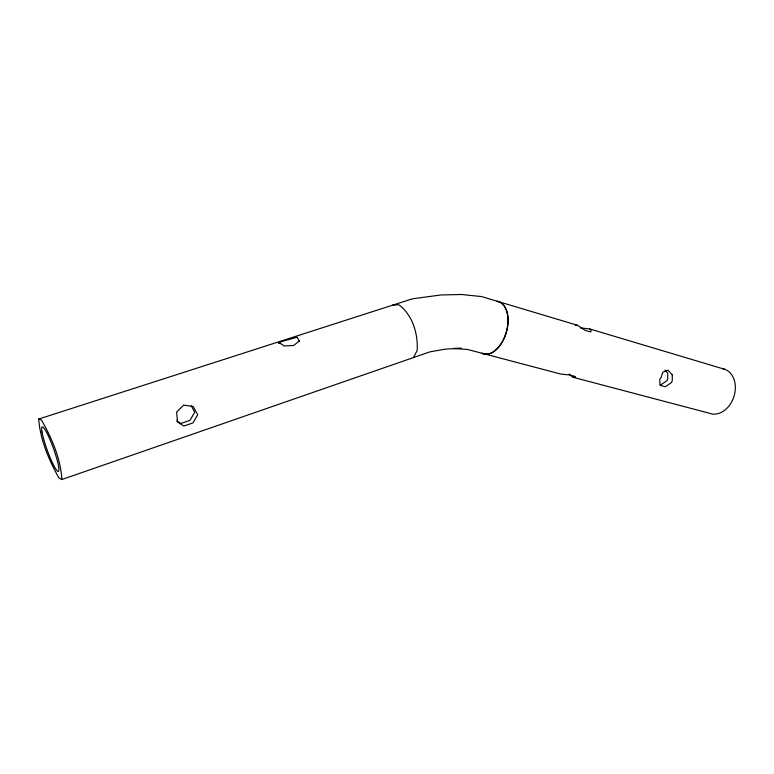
<?xml version="1.0" encoding="UTF-8"?>
<svg xmlns="http://www.w3.org/2000/svg" width="774" height="774" viewBox="0 0 774 774"><rect width="100%" height="100%" fill="white"/><g stroke="black" fill="none" stroke-linecap="round" stroke-linejoin="round"><path stroke-width="1.16" d="M413.422 357.578L417.157 350.574C418.173 333.788 412.706 315.124 398.794 304.743L392.466 305.217M660.744 384.91L667.043 380.653L667.739 378.883L667.739 373.116L664.943 369.991M580.461 327.915L589.701 328.931L591.104 330.014L590.804 331.988L585.009 330.266L577.385 325.244L481.496 296.558L461.275 294.478L440.764 294.991L412.397 298.812L38.7 419.053C40.248 439.826 48.81 459.833 58.863 477.887L61.862 479.522L430.025 351.822L445.553 349.113L461.227 348.29L453.438 348.464L467.641 349.49L560.666 374.016L569.625 374.993L575.44 376.532L574.772 377.393L573.041 377.277L569.19 374.103M575.382 325.515L577.385 325.244M573.041 377.277L708.994 413.123A23.297 17.531 -72 0 0 733.994 396.346A23.297 17.531 -72 0 0 722.713 368.763M589.701 328.931L724.89 369.362M38.7 419.053L41.477 419.953C51.761 438.132 60.682 458.489 61.862 479.522M177.072 421.008L180.913 423.455L189.998 420.359L194.7 412.223L191.255 405.837M497.247 301.338A27.158 16.07 -74.2 0 1 506.36 332.365A27.158 16.07 -74.2 0 1 482.154 353.321M497.092 301.289A27.158 16.07 -74.2 0 1 506.206 332.317A27.158 16.07 -74.2 0 1 482.009 353.273M672.267 374.906L672.267 380.692L671.561 382.482L665.243 386.748L659.98 385.307L659.748 379.192L661.064 377.567L662.805 372.217L668.068 370.204L672.267 374.906M177.304 419.508L177.101 421.753L183.844 426.048L192.968 422.914L197.709 414.748L193.2 406.505L183.612 405.112L176.617 412.078L177.304 419.508M299.296 341.063L293.656 345.485L284.242 345.949L279.82 343.105L278.485 343.269L281.136 341.624L297.177 337.241L299.296 341.063M42.019 431.979A23.704 3.231 70.1 0 0 56.521 470.089A23.704 3.231 70.1 0 0 52.38 445.505A23.704 3.231 70.1 0 0 42.019 431.979"/></g></svg>
